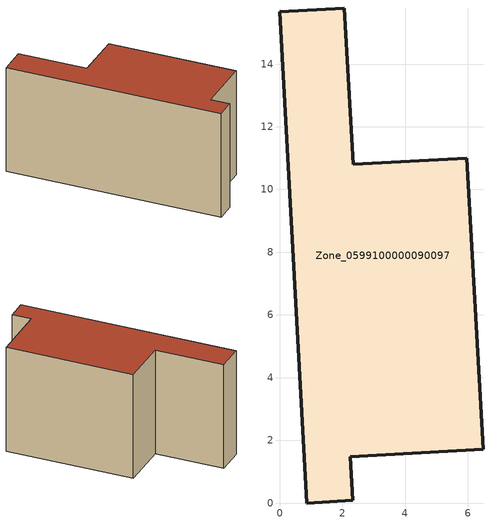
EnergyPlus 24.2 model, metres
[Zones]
Zone_0599100000090097
 floor ground (C_G): 0,15.67 2.06,15.79 2.35,10.8 5.97,11 6.49,1.72 2.25,1.48 2.33,0.08 0.86,0 z0
 wall outside (C_F): 0.86,0 2.33,0.08 2.25,1.48 6.49,1.72 5.97,11 2.35,10.8 2.06,15.79 0,15.67 0.86,0 z0:7.96
 roof outside (C_R): 2.06,15.79 0,15.67 0.86,0 2.33,0.08 2.25,1.48 6.49,1.72 5.97,11 2.35,10.8 z7.96
[BUILDING]
Pand.0599100000090097: North Axis=0; Terrain=City; Loads Convergence Tolerance Value=0.04; Temperature Convergence Tolerance Value=0.4; Solar Distribution=FullExterior; Maximum Number of Warmup Days=25; Minimum Number of Warmup Days=1
[Site:Location]
Rotterdam.The.Hague.AP_ZH_NLD Design_Conditions: Latitude=51.96; Longitude=4.45; Time Zone=1; Elevation=-4.5
[SITE:GROUNDTEMPERATURE:BUILDINGSURFACE]
18, 18, 18, 18, 18, 18, 18, 18, 18, 18, 18, 18
[MATERIAL] Thermal Absorptance=0.9; Solar Absorptance=0.7; Visible Absorptance=0.7
Name | Roughness | Thickness | Conductivity | Density | Specific Heat
G.TI.1975-1991 | MediumSmooth | 0.15 | 0.288461 | 540 | 1210
F.TI.1975-1991 | Rough | 0.3 | 0.230769 | 1920 | 840
R.TI.1975-1991 | MediumRough | 0.2 | 0.153846 | 1500 | 1000
[CONSTRUCTION]
C_G: G.TI.1975-1991
C_F: F.TI.1975-1991
C_R: R.TI.1975-1991
[ZONE]
Zone_0599100000090097: Type=1; Multiplier=1; Ceiling Height=Autocalculate; Volume=Autocalculate; Floor Area=autocalculate; Part of Total Floor Area=Yes
[ZONEINFILTRATION:DESIGNFLOWRATE]
Infil_Zone_0599100000090097: Zone or ZoneList or Space or SpaceList=Zone_0599100000090097; Schedule=AlwaysOn; Design Flow Rate Calculation Method=Flow/Area; Flow Rate per Floor Area=0.003; Constant Term Coefficient=1; Temperature Term Coefficient=0; Velocity Term Coefficient=0; Velocity Squared Term Coefficient=0
[HVACTEMPLATE:ZONE:IDEALLOADSAIRSYSTEM]
Zone_0599100000090097: Maximum Heating Supply Air Temperature=50; Minimum Cooling Supply Air Temperature=13; Maximum Heating Supply Air Humidity Ratio=0.0156; Minimum Cooling Supply Air Humidity Ratio=0.0077; Heating Limit=NoLimit; Cooling Limit=NoLimit; Dehumidification Control Type=ConstantSensibleHeatRatio; Cooling Sensible Heat Ratio=0.7; Dehumidification Setpoint=60; Humidification Control Type=None; Humidification Setpoint=30; Outdoor Air Method=None; Outdoor Air Flow Rate per Person=0.00944; Outdoor Air Flow Rate per Zone Floor Area=0; Outdoor Air Flow Rate per Zone=0; Demand Controlled Ventilation Type=None; Outdoor Air Economizer Type=NoEconomizer; Heat Recovery Type=None; Sensible Heat Recovery Effectiveness=0.7; Latent Heat Recovery Effectiveness=0.65
[ZONECONTROL:THERMOSTAT]
ThermostatControl_Zone_0599100000090097: Zone or ZoneList=Zone_0599100000090097; Control Type Schedule=DualSetpointControlType; Control 1=Thermostat_Zone_0599100000090097; Temperature Difference Between Cutout And Setpoint=0
[THERMOSTATSETPOINT:DUALSETPOINT]
Thermostat_Zone_0599100000090097: Heating Setpoint Temperature Schedule=HeatingSetpoint_Zone_0599100000090097; Cooling Setpoint Temperature Schedule=CoolingSetpoint_Zone_0599100000090097
[SCHEDULE:COMPACT]
HeatingSetpoint_Zone_0599100000090097: Through: 12/31, For: AllDays, Until: 24:00, 21
CoolingSetpoint_Zone_0599100000090097: Through: 12/31, For: AllDays, Until: 24:00, 24
DualSetpointControlType: Through: 12/31, For: AllDays, Until: 24:00, 4
AlwaysOn: Through: 12/31, For: AllDays, Until: 24:00, 1
